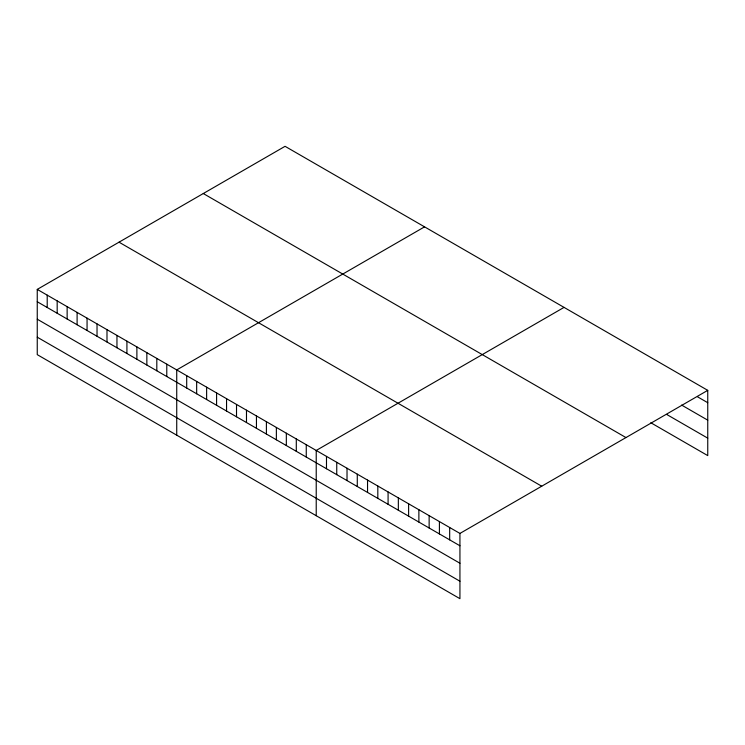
<?xml version="1.0" encoding="UTF-8"?>
<svg xmlns="http://www.w3.org/2000/svg" width="745" height="745" viewBox="0 0 745 745"><rect width="100%" height="100%" fill="white"/><g stroke="black" fill="none" stroke-linecap="round" stroke-linejoin="round"><path stroke-width="1.12" d="M37.25 289.395L459.935 533.429L459.935 598.682L37.25 354.648L37.25 289.395L285.065 146.318L707.75 390.352L707.75 455.605L650.823 422.741M424.548 226.852L176.733 369.92L176.733 435.173M564.039 307.387L316.225 450.455L316.225 515.708M459.935 533.429L707.75 390.352M697.488 396.778L707.75 402.71M681.619 405.075L707.75 420.161M666.691 414.444L707.75 438.153M203.283 193.532L625.968 437.566M119.032 242.181L541.717 486.215M37.25 301.744L459.935 545.778M37.25 319.205L459.935 563.239M37.25 337.187L459.935 581.221M449.673 527.507L449.673 539.855M439.41 521.575L439.41 533.923M429.139 515.652L429.139 528M418.876 509.72L418.876 522.077M408.614 503.797L408.614 516.145M398.342 497.865L398.342 510.223M388.08 491.942L388.08 504.291M377.817 486.019L377.817 498.368M367.546 480.087L367.546 492.436M357.283 474.165L357.283 486.513M347.021 468.233L347.021 480.59M336.749 462.31L336.749 474.658M326.487 456.387L326.487 468.735M306.26 444.7L306.26 457.058M296.296 438.954L296.296 451.302M286.331 433.199L286.331 445.547M276.367 427.444L276.367 439.801M266.403 421.698L266.403 434.046M256.448 415.943L256.448 428.291M246.483 410.188L246.483 422.545M236.519 404.442L236.519 416.79M226.555 398.687L226.555 411.035M216.59 392.932L216.59 405.28M206.626 387.186L206.626 399.534M196.661 381.431L196.661 393.779M186.697 375.676L186.697 388.024M166.778 364.175L166.778 376.523M156.813 358.42L156.813 370.768M146.849 352.664L146.849 365.022M136.884 346.919L136.884 359.267M126.92 341.163L126.92 353.512M116.956 335.408L116.956 347.766M106.991 329.663L106.991 342.011M97.027 323.907L97.027 336.256M87.063 318.152L87.063 330.501M77.108 312.406L77.108 324.755M67.143 306.651L67.143 319M57.179 300.896L57.179 313.245M47.214 295.141L47.214 307.499"/></g></svg>
